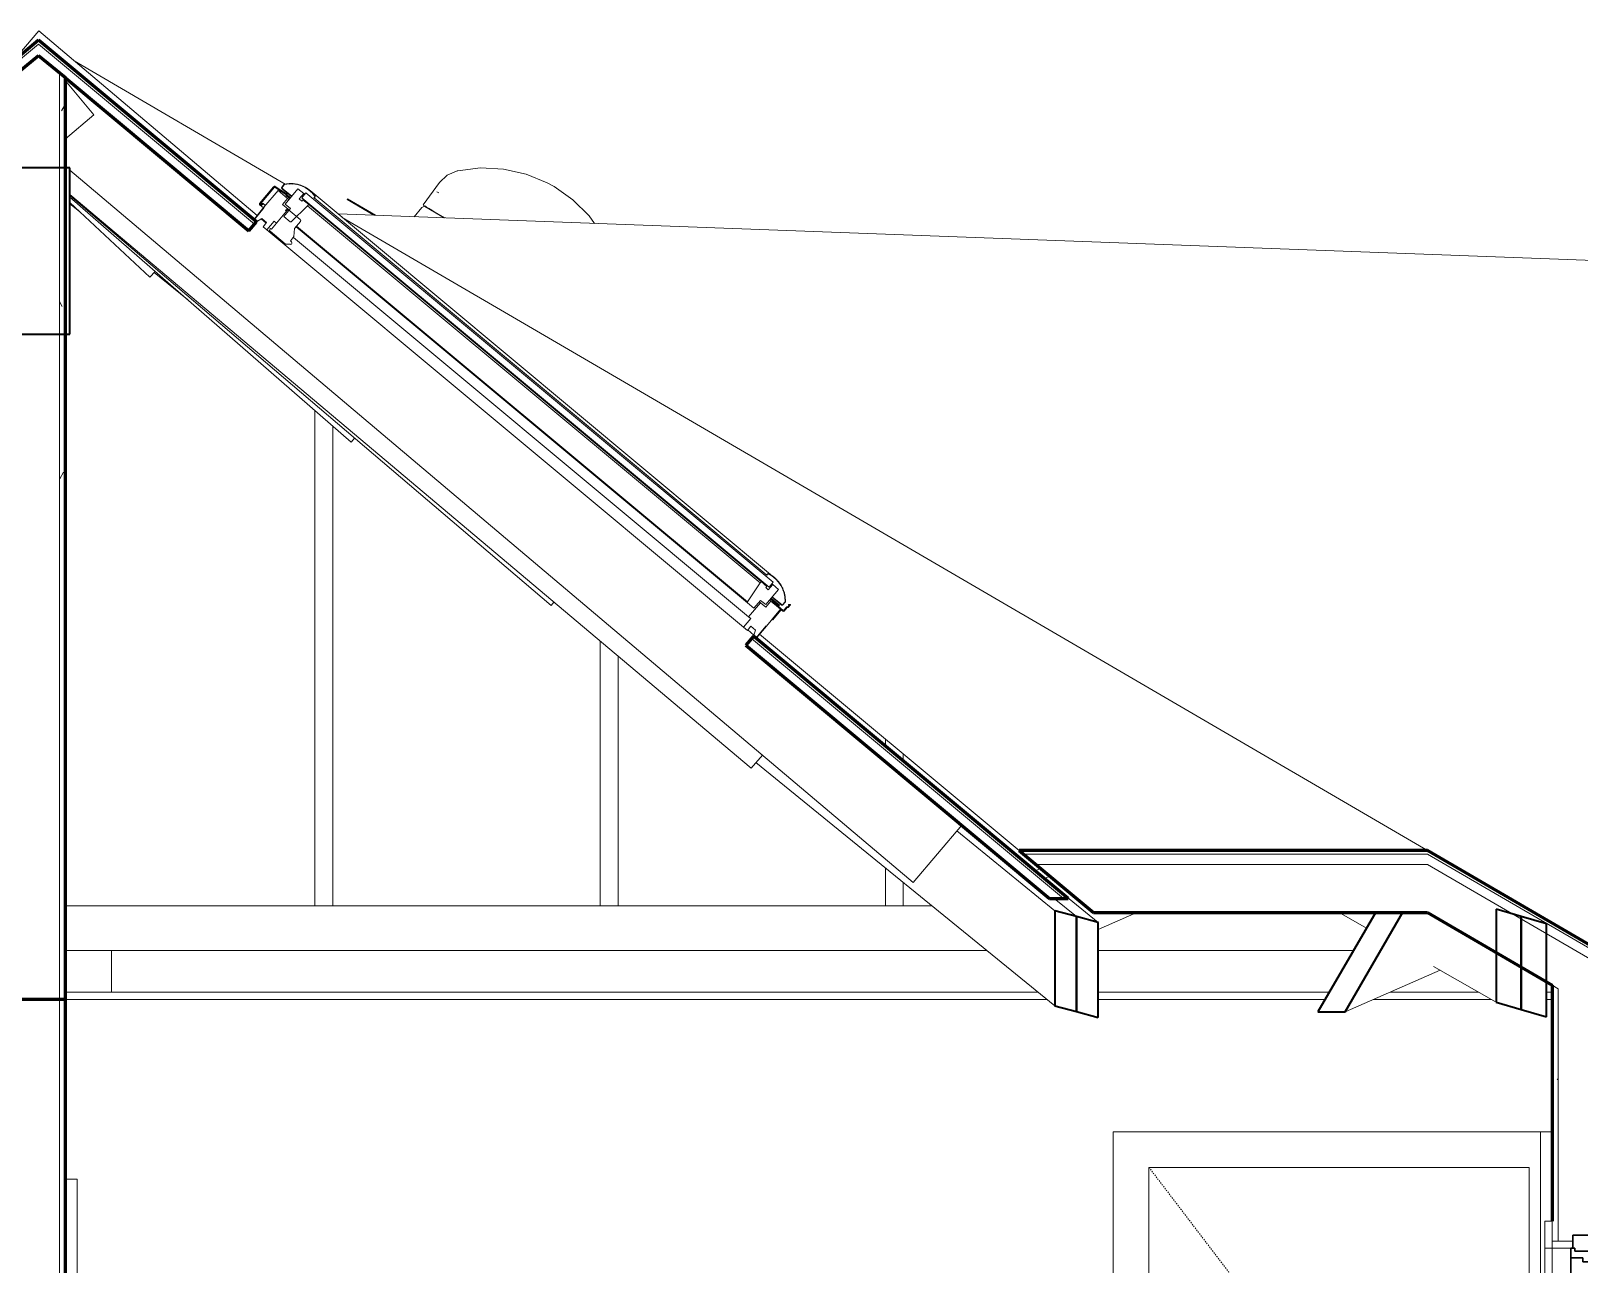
# Model space of a CAD drawing. Header units: inches. Extents: x 94 to 2128, y -110 to 279.
# Drawn here: x 294.4 to 424.6, y 172.4 to 276.1 of the extents above; entities that cross this region are included whole.
import ezdxf

# ---------------------------------------------------------------- set-up
doc = ezdxf.new("R2010")
doc.units = ezdxf.units.IN
doc.header["$MEASUREMENT"] = 0
doc.linetypes.add('Dash 1_16_', pattern=[0.125, 0.0625, -0.0625])
for name, color, linetype, lineweight in [('A-CLNG', 13, 'Continuous', 18), ('A-DOOR', 31, 'Continuous', 18), ('A-DOOR-FRAM', 31, 'Continuous', 9), ('A-GLAZ', 151, 'Continuous', 18), ('A-ROOF', 132, 'Continuous', 18), ('A-WALL', 113, 'Continuous', 18), ('A-WALL-PATT', 111, 'Continuous', 18), ('I-WALL', 2, 'Continuous', 18), ('S-BEAM', 12, 'Continuous', 9)]:
    doc.layers.add(name, color=color, linetype=linetype, lineweight=lineweight)
pattern_1 = [(0, (267.742, 68.948), (15.36, 3.84), [0.634, -10.886, 0.634, -10.886, -61.44]), (0, (267.742, 68.948), (15.36, 3.84), [-23.04, 0.634, -22.406, 0.634, -10.886, -26.88]), (0, (267.742, 68.948), (15.36, 3.84), [-57.6, 0.634, -7.046, 0.634, -18.566]), (120, (273.502, 70.868), (-11.00554, 11.38215), [0.634, -10.886, 0.634, -10.886, -61.44]), (120, (273.502, 70.868), (-11.00554, 11.38215), [-23.04, 0.634, -22.406, 0.634, -10.886, -26.88]), (120, (273.502, 70.868), (-11.00554, 11.38215), [-57.6, 0.634, -7.046, 0.634, -18.566]), (240, (275.422, 78.548), (-4.35446, -15.22215), [0.634, -10.886, 0.634, -10.886, -61.44]), (240, (275.422, 78.548), (-4.35446, -15.22215), [-23.04, 0.634, -22.406, 0.634, -10.886, -26.88]), (240, (275.422, 78.548), (-4.35446, -15.22215), [-57.6, 0.634, -7.046, 0.634, -18.566])]

# ---------------------------------------------------------------- blocks, each defined once
blk = doc.blocks.new('Single-Flush - 32_ x 84_-211058-Section - East_West - Looking South - Entry')
at = {"layer": 'A-DOOR', "linetype": 'Dash 1_16_', "lineweight": 9}
for p in [(388.44, 180.5), (388.44, 96.5)]:
    blk.add_line(p, (420.44, 138.5), dxfattribs=at)
at = {"layer": 'A-DOOR-FRAM'}
for p, q in [((421.38, 183.5), (385.44, 183.5)), ((385.44, 183.5), (385.44, 96.5)), ((388.44, 96.5), (388.44, 180.5)), ((388.44, 180.5), (420.44, 180.5)), ((420.44, 180.5), (420.44, 96.5))]:
    blk.add_line(p, q, dxfattribs=at)
blk = doc.blocks.new('LVL-Laminated Veneer Lumber - LVL 5_25x14-1285071-Section - East_West - Looking South - Entry')
at = {"layer": 'S-BEAM', "lineweight": 40}
for p, q in [((297.63, 264.59), (292.38, 264.59)), ((292.38, 264.59), (292.38, 250.59)), ((297.63, 250.59), (297.63, 264.59)), ((292.38, 250.59), (297.63, 250.59))]:
    blk.add_line(p, q, dxfattribs=at)
blk = doc.blocks.new('Window-skylight-VELUX_TGR_014-tubular-daylighting-rigid - VELUX TGR 014-1146481-Section - East_West - Looking South - Entry')
at = {"layer": 'A-GLAZ'}
for p, q in [((328.73, 263.36), (327.37, 261.49)), ((320.96, 261.92), (320.99, 261.98)), ((323.22, 260.61), (320.96, 261.92)), ((320.99, 261.98), (323.35, 260.6)), ((328.69, 262.49), (328.5, 262.58)), ((327.26, 261.26), (326.6, 260.48)), ((327.26, 261.26), (327.47, 261.36)), ((327.6, 261.36), (327.47, 261.36)), ((329.14, 260.39), (327.51, 261.35)), ((327.57, 261.36), (327.57, 261.36)), ((327.65, 261.31), (327.62, 261.33)), ((328.05, 261.08), (327.85, 261.19))]:
    blk.add_line(p, q, dxfattribs=at)
at = {"layer": 'A-GLAZ', "flags": 128}
for points in [[(330.28, 264.35), (332.2, 264.58), (334.13, 264.48), (336.02, 264.06), (337.81, 263.33), (338.38, 263.02)], [(328.73, 263.36), (329.39, 263.98), (330.22, 264.34), (330.28, 264.35)], [(338.38, 263.02), (339.97, 261.91), (341.34, 260.55), (341.79, 259.92)], [(327.54, 261.33), (327.39, 261.42), (327.38, 261.42)], [(327.38, 261.42), (327.52, 261.34), (327.94, 261.1), (328.61, 260.7), (329.16, 260.39)], [(327.54, 261.33), (327.4, 261.41), (327.4, 261.41)], [(327.4, 261.41), (327.54, 261.33), (327.95, 261.09), (328.63, 260.7), (329.16, 260.39)]]:
    blk.add_lwpolyline(points, dxfattribs=at)
blk = doc.blocks.new('Dimension Lumber - 2x4-585825-Section - East_West - Looking South - Entry')
at = {"layer": 'S-BEAM'}
for p, q in [((301.13, 198.75), (374.78, 198.75)), ((384.17, 198.75), (405.65, 198.75))]:
    blk.add_line(p, q, dxfattribs=at)
blk = doc.blocks.new('Dimension Lumber - 2x4-585826-Section - East_West - Looking South - Entry')
at = {"layer": 'S-BEAM'}
for p, q in [((184.36, 198.75), (205.85, 198.75)), ((215.24, 198.75), (243.81, 198.75)), ((261.81, 198.75), (267.74, 198.75)), ((285.74, 198.75), (292.76, 198.75)), ((297.26, 198.75), (301.13, 198.75)), ((301.13, 198.75), (301.13, 195.25)), ((297.26, 195.25), (301.13, 195.25))]:
    blk.add_line(p, q, dxfattribs=at)
blk = doc.blocks.new('Single-Flush - 32_ x 84_-V2-Section - East_West - Looking South - Entry')
at = {"layer": 'A-DOOR-FRAM'}
for p, q in [((421.38, 96.5), (421.38, 183.5)), ((421.38, 183.5), (422.38, 183.5))]:
    blk.add_line(p, q, dxfattribs=at)
blk = doc.blocks.new('Dimension Lumber - 2x8-1012677-Section - East_West - Looking South - Entry')
at = {"layer": 'S-BEAM'}
for p, q in [((285.74, 202.5), (292.76, 202.5)), ((297.26, 202.5), (370.17, 202.5))]:
    blk.add_line(p, q, dxfattribs=at)
blk = doc.blocks.new('Window-Awning-Andersen-400_Series - 28-3_8_ x 28-3_8_-V3-Section - East_West - Looking South - Entry')
at = {"layer": 'A-GLAZ', "lineweight": 30}
for p, q in [((428.69, 180.3), (426.94, 180.3)), ((428.44, 180.3), (428.38, 180.3)), ((428.44, 178.75), (428.44, 180.3)), ((428.44, 179.8), (428.44, 179.43)), ((428.44, 179.43), (428.44, 174.55)), ((424.1, 174.8), (424.1, 173.69)), ((428.26, 174.8), (424.1, 174.8)), ((428.26, 174.8), (424.1, 174.8)), ((428.26, 146.43), (428.26, 174.8)), ((424.1, 173.69), (423.94, 173.69)), ((423.94, 173.69), (423.94, 147.41)), ((423.94, 173.69), (424.29, 173.69)), ((424.29, 173.69), (424.29, 173.44)), ((426.49, 173.44), (424.29, 173.44)), ((425.94, 173.44), (425.94, 172.54)), ((426.6, 173.36), (425.94, 173.23)), ((426.49, 173.44), (426.49, 174.15)), ((426.49, 174.15), (428.02, 174.15)), ((426.6, 173.62), (426.6, 173.36)), ((427.44, 173.62), (426.6, 173.62)), ((427.76, 174.06), (427.44, 173.9)), ((427.44, 173.9), (427.44, 173.62)), ((427.94, 174.06), (427.76, 174.06)), ((427.94, 172.97), (427.94, 174.06)), ((428.02, 174.24), (428.02, 174.15)), ((428.02, 174.24), (428.26, 174.24)), ((428.44, 174.55), (428.26, 174.55)), ((428.44, 146.3), (428.44, 174.5)), ((424.94, 172.9), (423.94, 172.9)), ((424.94, 172.9), (424.94, 172.54)), ((425.94, 172.54), (424.94, 172.54)), ((426.67, 172.43), (425.94, 172.62)), ((426.67, 172.43), (426.67, 172.92)), ((426.67, 172.92), (427.66, 172.92)), ((427.29, 172.44), (427.29, 172.92)), ((427.66, 172.69), (427.29, 172.44)), ((427.94, 172.97), (427.66, 172.92)), ((427.66, 172.92), (427.66, 172.69)), ((424.38, 148.85), (424.94, 148.85)), ((424.38, 148.85), (424.38, 148.44)), ((424.65, 148.37), (424.9, 148.56)), ((425.94, 148.56), (424.9, 148.56)), ((425.68, 148.93), (424.94, 148.93)), ((424.94, 148.85), (424.94, 148.93)), ((425.94, 148.65), (425.68, 148.93)), ((426.67, 148.68), (425.94, 148.55)), ((425.94, 147.88), (425.94, 148.65)), ((426.67, 148.68), (426.67, 148.19)), ((427.29, 148.67), (427.29, 148.19)), ((427.66, 148.42), (427.29, 148.67)), ((424.09, 148.1), (423.94, 148.1)), ((423.94, 147.41), (424.1, 147.41)), ((423.94, 147.41), (424.29, 147.41)), ((424.09, 148.1), (424.38, 148.44)), ((424.1, 147.41), (424.1, 146.43)), ((424.29, 147.41), (424.29, 147.66)), ((426.49, 147.66), (424.29, 147.66)), ((424.65, 148.37), (424.65, 147.66)), ((426.6, 147.75), (425.94, 147.88)), ((426.49, 147.66), (426.49, 146.96)), ((426.6, 147.49), (426.6, 147.75)), ((427.44, 147.49), (426.6, 147.49)), ((426.67, 148.19), (427.66, 148.19)), ((427.44, 147.21), (427.44, 147.49)), ((427.76, 147.05), (427.44, 147.21)), ((427.66, 148.19), (427.66, 148.42)), ((427.94, 148.14), (427.66, 148.19)), ((427.94, 148.14), (427.94, 147.05)), ((424.1, 146.43), (428.26, 146.43)), ((428.26, 146.43), (424.1, 146.43)), ((426.49, 146.96), (428.02, 146.96)), ((427.94, 147.05), (427.76, 147.05)), ((428.02, 146.87), (428.02, 146.96)), ((428.02, 146.87), (428.26, 146.87)), ((428.26, 146.43), (428.26, 146.33)), ((428.26, 146.33), (428.26, 146.43)), ((428.26, 146.33), (428.44, 146.3)), ((428.76, 146.24), (428.26, 146.33)), ((428.76, 140.93), (428.76, 146.24)), ((428.44, 140.93), (426.94, 140.93)), ((428.38, 140.93), (428.76, 140.93))]:
    blk.add_line(p, q, dxfattribs=at)
at = {"layer": 'A-GLAZ', "lineweight": 9}
for p, q in [((421.76, 175.96), (421.76, 145.16)), ((422.38, 175.96), (421.76, 175.96)), ((422.38, 145.16), (422.38, 175.96)), ((422.38, 173.71), (421.76, 173.71)), ((424.1, 174.3), (422.38, 174.3)), ((422.38, 174.3), (422.38, 146.93)), ((424.1, 173.71), (422.38, 173.71)), ((423.94, 147.41), (423.94, 173.69)), ((423.94, 173.69), (424.1, 173.69)), ((424.1, 173.69), (424.1, 174.3)), ((426.67, 172.43), (426.67, 148.68)), ((426.76, 172.92), (426.76, 172.43)), ((427.2, 172.57), (426.76, 172.57)), ((426.76, 172.43), (426.76, 148.68)), ((427.2, 172.92), (427.2, 172.43)), ((427.2, 172.43), (427.2, 148.68)), ((427.29, 172.43), (427.29, 148.68)), ((426.76, 148.19), (426.76, 148.68)), ((427.2, 148.54), (426.76, 148.54)), ((427.2, 148.19), (427.2, 148.68)), ((422.38, 147.41), (421.76, 147.41)), ((424.1, 147.41), (422.38, 147.41)), ((424.1, 147.41), (423.94, 147.41)), ((424.1, 146.93), (424.1, 147.41)), ((422.38, 146.93), (424.1, 146.93)), ((421.76, 145.16), (422.38, 145.16))]:
    blk.add_line(p, q, dxfattribs=at)
blk = doc.blocks.new('Window-skylight-VELUX_VS-deck_mounted-manual-venting - C08-1273973-Section - East_West - Looking South - Entry')
at = {"layer": 'A-GLAZ'}
for p, q in [((315.65, 263.18), (315.47, 262.96)), ((315.49, 262.94), (315.68, 263.16)), ((315.15, 262.69), (313.96, 261.27)), ((315.96, 262.01), (315.15, 262.69)), ((315.48, 262.84), (315.56, 262.78)), ((315.58, 262.8), (315.5, 262.87)), ((315.54, 261.5), (315.96, 262.01)), ((315.56, 262.78), (315.58, 262.8)), ((316.28, 262.17), (315.56, 262.78)), ((316.3, 262.2), (315.58, 262.8)), ((316.82, 262.82), (315.75, 261.53)), ((316.07, 261.92), (315.96, 262.01)), ((317.31, 262.42), (316.82, 262.82)), ((316.94, 261.98), (317.31, 262.42)), ((317.16, 261.8), (316.94, 261.98)), ((317.5, 262.5), (317.15, 262.08)), ((317.15, 262.08), (356.48, 229.32)), ((317.25, 261.91), (317.16, 261.8)), ((317.74, 261.51), (317.25, 261.91)), ((317.38, 262.36), (317.31, 262.42)), ((356.82, 229.73), (317.5, 262.5)), ((356.94, 230.11), (317.85, 262.68)), ((318.17, 262.09), (318.18, 262.06)), ((318.18, 262.06), (356.27, 230.32)), ((312.22, 261.09), (312.17, 261.03)), ((312.17, 261.03), (313.14, 260.22)), ((313.16, 260.31), (312.22, 261.09)), ((313.99, 261.25), (313.14, 260.22)), ((313.14, 260.22), (313.99, 261.25)), ((313.96, 261.27), (313.16, 260.31)), ((313.96, 261.27), (313.99, 261.25)), ((313.99, 261.25), (313.96, 261.27)), ((315.85, 260.95), (314.59, 259.44)), ((315.01, 259.94), (315.99, 261.12)), ((315.99, 261.12), (315.54, 261.5)), ((316.19, 261.16), (315.64, 260.5)), ((315.75, 261.53), (316.19, 261.16)), ((315.84, 261.06), (315.79, 261)), ((315.79, 261), (315.85, 260.95)), ((316.09, 261.04), (315.99, 261.12)), ((317.02, 260.23), (316.01, 261.08)), ((316.26, 260.06), (317.64, 261.4)), ((317.64, 261.4), (317.74, 261.51)), ((355.71, 229.67), (317.64, 261.4)), ((355.8, 229.78), (317.74, 261.51)), ((313.14, 260.22), (313.34, 260.05)), ((313.34, 260.05), (313.79, 260.32)), ((313.79, 260.32), (314.18, 259.99)), ((314.18, 259.99), (313.89, 259.64)), ((313.89, 259.64), (314.22, 259.37)), ((314.22, 259.37), (314.83, 260.09)), ((314.22, 259.37), (354.33, 225.94)), ((314.53, 259.49), (314.47, 259.42)), ((314.48, 259.25), (315.75, 258.2)), ((314.59, 259.44), (314.53, 259.49)), ((314.83, 260.09), (315.01, 259.94)), ((315.64, 260.5), (316.17, 260.06)), ((316.17, 260.06), (316.26, 260.06)), ((316.49, 258.8), (316.55, 259.49)), ((316.55, 259.49), (317.03, 260.07)), ((316.68, 259.64), (354.66, 227.98)), ((354.65, 228.07), (316.71, 259.68)), ((315.82, 258.17), (316.2, 258.16)), ((316.22, 258.47), (316.49, 258.8)), ((316.28, 258.37), (316.22, 258.42)), ((316.44, 258.74), (354.75, 226.82)), ((355.71, 229.67), (354.65, 228.07)), ((355.8, 229.78), (355.71, 229.67)), ((356.28, 229.38), (355.8, 229.78)), ((356.19, 229.27), (356.28, 229.38)), ((356.27, 230.32), (356.3, 230.32)), ((356.78, 229.53), (356.41, 229.09)), ((356.48, 229.32), (356.82, 229.73)), ((356.78, 229.53), (356.7, 229.59)), ((357.26, 229.12), (356.78, 229.53)), ((354.65, 228.07), (354.66, 227.98)), ((354.66, 227.98), (355.19, 227.54)), ((355.74, 228), (354.75, 226.82)), ((355.19, 227.54), (355.74, 228.2)), ((355.74, 228), (355.64, 228.08)), ((355.74, 228.2), (356.19, 227.84)), ((356.19, 227.62), (355.74, 228)), ((356.41, 229.09), (356.19, 229.27)), ((356.19, 227.84), (357.26, 229.12)), ((356.62, 228.13), (356.19, 227.62)), ((356.62, 228.13), (356.51, 228.22)), ((357.44, 227.45), (356.62, 228.13)), ((357.44, 227.88), (356.72, 228.48)), ((356.78, 228.1), (356.73, 228.04)), ((356.73, 228.04), (357.44, 227.45)), ((357.46, 227.9), (356.74, 228.5)), ((357.67, 227.36), (356.78, 228.1)), ((357.8, 228.06), (357.62, 227.84)), ((357.64, 227.82), (357.82, 228.04)), ((354.75, 226.82), (354.94, 226.67)), ((356.25, 226.03), (357.44, 227.45)), ((357.44, 227.45), (356.74, 226.62)), ((356.8, 226.57), (357.47, 227.37)), ((357.46, 227.9), (357.44, 227.88)), ((357.44, 227.88), (357.52, 227.81)), ((357.54, 227.83), (357.46, 227.9)), ((357.53, 227.38), (357.63, 227.29)), ((357.95, 227.64), (357.72, 227.37)), ((357.74, 227.3), (357.99, 227.6)), ((357.99, 227.6), (358.06, 227.6)), ((358.17, 227.79), (358.07, 227.67)), ((358.09, 227.6), (358.26, 227.8)), ((358.14, 227.86), (358.11, 227.83)), ((358.12, 227.8), (358.17, 227.79)), ((358.25, 227.84), (358.14, 227.86)), ((354.94, 226.67), (354.33, 225.94)), ((354.33, 225.94), (354.66, 225.67)), ((354.66, 225.67), (354.95, 226.02)), ((354.95, 226.02), (355.34, 225.69)), ((355.34, 225.69), (355.16, 225.2)), ((355.36, 225.03), (356.22, 226.06)), ((356.22, 226.06), (355.36, 225.03)), ((355.45, 225.07), (356.25, 226.03)), ((356.22, 226.06), (356.25, 226.03)), ((356.25, 226.03), (356.22, 226.06)), ((356.74, 226.62), (356.8, 226.57)), ((355.16, 225.2), (355.36, 225.03)), ((355.36, 225.03), (356.34, 224.22)), ((356.39, 224.28), (355.45, 225.07)), ((356.34, 224.22), (356.39, 224.28))]:
    blk.add_line(p, q, dxfattribs=at)
at = {"layer": 'A-GLAZ', "lineweight": 30}
for p, q in [((314.8, 262.99), (313.63, 261.58)), ((313.65, 261.56), (314.82, 262.97)), ((314.89, 262.98), (315.83, 262.36)), ((315.85, 262.38), (314.9, 263)), ((315.83, 262.36), (315.9, 262.21)), ((315.93, 262.22), (315.85, 262.38)), ((315.9, 262.21), (315.93, 262.22)), ((313.88, 261.6), (313.72, 261.48)), ((313.74, 261.46), (313.9, 261.57)), ((313.9, 261.57), (313.88, 261.6))]:
    blk.add_line(p, q, dxfattribs=at)
at = {"layer": 'A-GLAZ', "lineweight": 9}
for p, q in [((316.21, 262.08), (315.85, 262.38)), ((316.14, 262.01), (315.9, 262.21)), ((316.16, 262.03), (315.93, 262.22)), ((313.64, 261.46), (313.9, 261.24)), ((314.09, 261.42), (313.9, 261.58)), ((314.09, 261.42), (313.9, 261.57)), ((357.27, 227.73), (356.58, 228.31)), ((357.29, 227.75), (356.6, 228.33)), ((357.34, 227.81), (356.64, 228.39)), ((357.27, 227.73), (357.25, 227.71)), ((357.29, 227.75), (357.27, 227.73)), ((357.34, 227.81), (357.29, 227.75))]:
    blk.add_line(p, q, dxfattribs=at)
at = {"layer": 'A-GLAZ'}
for centre, radius, start, end in [((315.74, 263.1), 0.12, 101.4417, 140.1944), ((315.74, 263.1), 0.0886, 101.4417, 140.1944), ((316.22, 260.73), 2.54, 36.9222, 101.4417), ((316.22, 260.73), 2.51, 36.9222, 101.4417), ((315.53, 262.91), 0.0824, 140.1944, 230.1944), ((315.53, 262.91), 0.0512, 140.1944, 230.1944), ((318.15, 262.18), 0.0906, 280.409, 36.9222), ((318.15, 262.18), 0.122, 280.4091, 36.9222), ((315.93, 260.99), 0.118, 50.1944, 140.1944), ((314.56, 259.34), 0.118, 140.1944, 230.1944), ((316.94, 260.14), 0.118, 320.1944, 50.1944), ((315.82, 258.29), 0.118, 230.1944, 268.1944), ((316.21, 258.27), 0.118, 268.1944, 50.1944), ((316.25, 258.45), 0.0394, 140.1944, 230.1944), ((356.39, 230.32), 0.122, 63.4667, 179.9798), ((356.39, 230.32), 0.0906, 63.4667, 179.9798), ((355.31, 228.16), 2.51, 358.9471, 63.4667), ((355.31, 228.16), 2.54, 358.9471, 63.4667), ((357.73, 228.11), 0.0886, 320.1944, 358.9471), ((357.73, 228.11), 0.12, 320.1944, 358.9471), ((357.5, 227.35), 0.0394, 50.1944, 140.1944), ((357.58, 227.87), 0.0824, 230.1944, 320.1944), ((357.58, 227.87), 0.0512, 230.1944, 320.1944), ((357.68, 227.35), 0.0787, 230.1944, 320.1944), ((357.69, 227.4), 0.0394, 230.1944, 320.1944), ((358.02, 227.58), 0.0984, 61.7314, 140.1944), ((358.08, 227.61), 0.0197, 230.1944, 320.1944), ((358.12, 227.82), 0.0197, 140.1944, 260.3923), ((358.25, 227.82), 0.0197, 320.1944, 80.1944)]:
    blk.add_arc(centre, radius, start, end, dxfattribs=at)
at = {"layer": 'A-GLAZ', "lineweight": 30}
for centre, radius, start, end in [((314.86, 262.94), 0.0805, 56.6944, 140.1944), ((314.86, 262.94), 0.0492, 56.6944, 140.1944), ((313.69, 261.53), 0.0844, 140.1944, 305.1946), ((313.69, 261.53), 0.0531, 140.1944, 305.1946)]:
    blk.add_arc(centre, radius, start, end, dxfattribs=at)
at = {"layer": 'A-GLAZ'}
for points in [[(315.72, 263.22), (315.71, 263.22), (315.69, 263.21), (315.67, 263.2), (315.66, 263.18), (315.65, 263.18)], [(315.68, 263.16), (315.68, 263.16), (315.69, 263.17), (315.71, 263.18), (315.72, 263.19), (315.73, 263.19)], [(316.57, 263.21), (316.62, 263.21), (316.67, 263.2), (316.72, 263.19)], [(357.64, 229.09), (357.66, 229.04), (357.68, 228.99), (357.69, 228.94)], [(357.82, 228.11), (357.82, 228.1), (357.82, 228.09), (357.81, 228.07), (357.8, 228.06), (357.8, 228.06)], [(357.82, 228.04), (357.83, 228.04), (357.84, 228.06), (357.85, 228.08), (357.85, 228.1), (357.85, 228.11)]]:
    blk.add_open_spline(points, degree=3, dxfattribs=at)
for points, knots in [([(316.57, 263.24), (316.48, 263.26), (316.19, 263.28), (315.91, 263.25), (315.72, 263.22)], [0.6997175, 0.6997175, 0.6997175, 0.6997175, 0.8, 1, 1, 1, 1]), ([(316.13, 263.23), (316.18, 263.24), (316.26, 263.24), (316.34, 263.23), (316.36, 263.23)], [0.14536888, 0.14536888, 0.14536888, 0.14536888, 0.2, 0.22739271, 0.22739271, 0.22739271, 0.22739271]), ([(317.5, 262.92), (317.46, 262.94), (317.34, 263.01), (317.13, 263.11), (316.9, 263.17), (316.77, 263.21), (316.73, 263.22)], [0.3546304, 0.3546304, 0.3546304, 0.3546304, 0.4, 0.5, 0.6, 0.6447382, 0.6447382, 0.6447382, 0.6447382]), ([(315.47, 262.96), (315.47, 262.95), (315.46, 262.95), (315.46, 262.93), (315.45, 262.92), (315.45, 262.91), (315.45, 262.9), (315.45, 262.9), (315.45, 262.89), (315.46, 262.88), (315.46, 262.87), (315.46, 262.87), (315.47, 262.86), (315.48, 262.85), (315.48, 262.84)], [0, 0, 0, 0, 0.166667, 0.25, 0.333333, 0.416667, 0.458333, 0.5, 0.583333, 0.666667, 0.708333, 0.75, 0.833333, 1, 1, 1, 1]), ([(315.5, 262.87), (315.5, 262.87), (315.49, 262.88), (315.49, 262.88), (315.49, 262.89), (315.48, 262.9), (315.48, 262.9), (315.48, 262.91), (315.48, 262.92), (315.49, 262.92), (315.49, 262.93), (315.49, 262.94), (315.49, 262.94)], [0, 0, 0, 0, 0.166667, 0.25, 0.333333, 0.416667, 0.5, 0.583333, 0.666667, 0.75, 0.833333, 1, 1, 1, 1]), ([(318.25, 262.25), (318.14, 262.41), (317.94, 262.62), (317.71, 262.79), (317.63, 262.84)], [0, 0, 0, 0, 0.2, 0.3023681, 0.3023681, 0.3023681, 0.3023681]), ([(317.83, 262.66), (317.83, 262.65), (317.87, 262.62), (317.92, 262.58), (317.95, 262.54)], [0.79429135, 0.79429135, 0.79429135, 0.79429135, 0.8, 0.85463112, 0.85463112, 0.85463112, 0.85463112]), ([(318.18, 262.06), (318.19, 262.06), (318.21, 262.07), (318.23, 262.09), (318.25, 262.11), (318.27, 262.13), (318.27, 262.15), (318.28, 262.17), (318.28, 262.18), (318.27, 262.2), (318.27, 262.21), (318.27, 262.23), (318.26, 262.25), (318.25, 262.25)], [0, 0, 0, 0, 0.125, 0.25, 0.375, 0.5, 0.5625, 0.625, 0.6875, 0.75, 0.8125, 0.875, 1, 1, 1, 1]), ([(356.45, 230.43), (356.44, 230.43), (356.42, 230.44), (356.4, 230.44), (356.39, 230.44), (356.37, 230.44), (356.35, 230.43), (356.34, 230.43), (356.32, 230.42), (356.3, 230.4), (356.28, 230.38), (356.27, 230.35), (356.27, 230.33), (356.27, 230.32)], [-1, -1, -1, -1, -0.875, -0.8125, -0.75, -0.6875, -0.625, -0.5625, -0.5, -0.375, -0.25, -0.125, 0, 0, 0, 0]), ([(357.14, 229.92), (357.14, 229.92), (357.07, 229.99), (356.86, 230.19), (356.62, 230.34), (356.45, 230.43)], [-0.3023745, -0.3023745, -0.3023745, -0.3023745, -0.3, -0.2, 0, 0, 0, 0]), ([(356.78, 230.19), (356.82, 230.16), (356.87, 230.12), (356.91, 230.08), (356.92, 230.08)], [-0.85463112, -0.85463112, -0.85463112, -0.85463112, -0.8, -0.79429135, -0.79429135, -0.79429135, -0.79429135]), ([(357.67, 229.1), (357.65, 229.14), (357.6, 229.27), (357.49, 229.47), (357.35, 229.67), (357.27, 229.77), (357.24, 229.81)], [-0.6447382, -0.6447382, -0.6447382, -0.6447382, -0.6, -0.5, -0.4, -0.3546456, -0.3546456, -0.3546456, -0.3546456]), ([(357.85, 228.11), (357.85, 228.3), (357.83, 228.59), (357.75, 228.86), (357.72, 228.95)], [-1, -1, -1, -1, -0.8, -0.6997175, -0.6997175, -0.6997175, -0.6997175]), ([(357.75, 228.75), (357.75, 228.72), (357.77, 228.65), (357.78, 228.57), (357.79, 228.52)], [-0.22739271, -0.22739271, -0.22739271, -0.22739271, -0.2, -0.14536888, -0.14536888, -0.14536888, -0.14536888]), ([(357.52, 227.81), (357.53, 227.8), (357.54, 227.8), (357.55, 227.79), (357.56, 227.79), (357.57, 227.79), (357.58, 227.79), (357.58, 227.79), (357.59, 227.79), (357.6, 227.79), (357.61, 227.79), (357.62, 227.8), (357.63, 227.81), (357.64, 227.81), (357.64, 227.82)], [-1, -1, -1, -1, -0.833333, -0.75, -0.666667, -0.625, -0.583333, -0.5, -0.458333, -0.416667, -0.333333, -0.25, -0.166667, 0, 0, 0, 0]), ([(357.62, 227.84), (357.61, 227.84), (357.61, 227.83), (357.6, 227.83), (357.59, 227.82), (357.59, 227.82), (357.58, 227.82), (357.57, 227.82), (357.57, 227.82), (357.56, 227.82), (357.55, 227.83), (357.55, 227.83), (357.54, 227.83)], [-1, -1, -1, -1, -0.833333, -0.75, -0.666667, -0.583333, -0.5, -0.416667, -0.333333, -0.25, -0.166667, 0, 0, 0, 0])]:
    blk.add_open_spline(points, degree=3, knots=knots, dxfattribs=at)
at = {"layer": 'A-GLAZ', "lineweight": 9}
for points, knots in [([(314.9, 263), (314.9, 263.01), (314.89, 263.01), (314.88, 263.01), (314.87, 263.02), (314.86, 263.02), (314.85, 263.02), (314.84, 263.01), (314.83, 263.01), (314.81, 263), (314.8, 262.99), (314.8, 262.99)], [0, 0, 0, 0, 0.166667, 0.25, 0.333333, 0.416667, 0.5, 0.583333, 0.666667, 0.833333, 1, 1, 1, 1]), ([(314.82, 262.97), (314.82, 262.97), (314.83, 262.98), (314.84, 262.98), (314.85, 262.98), (314.85, 262.98), (314.86, 262.98), (314.86, 262.98), (314.87, 262.98), (314.88, 262.98), (314.88, 262.98), (314.89, 262.98)], [0, 0, 0, 0, 0.166667, 0.333333, 0.416667, 0.5, 0.583333, 0.666667, 0.75, 0.833333, 1, 1, 1, 1]), ([(313.63, 261.58), (313.62, 261.58), (313.61, 261.57), (313.61, 261.55), (313.61, 261.54), (313.61, 261.53), (313.61, 261.52), (313.61, 261.51), (313.61, 261.5), (313.62, 261.49), (313.62, 261.48), (313.63, 261.47), (313.63, 261.47)], [0, 0, 0, 0, 0.0833333, 0.1666667, 0.2083333, 0.25, 0.2916667, 0.3333333, 0.375, 0.4166667, 0.4583333, 0.5, 0.5, 0.5, 0.5]), ([(313.64, 261.46), (313.64, 261.46), (313.64, 261.46), (313.65, 261.45), (313.66, 261.45), (313.67, 261.45), (313.68, 261.44), (313.69, 261.44), (313.7, 261.44), (313.71, 261.45), (313.73, 261.45), (313.73, 261.46), (313.74, 261.46)], [0.5454539, 0.5454539, 0.5454539, 0.5454539, 0.5833333, 0.625, 0.6666667, 0.7083333, 0.75, 0.7916667, 0.8333333, 0.875, 0.9166667, 1, 1, 1, 1])]:
    blk.add_open_spline(points, degree=3, knots=knots, dxfattribs=at)
for points in [[(313.64, 261.55), (313.65, 261.56), (313.65, 261.56), (313.65, 261.56)], [(313.72, 261.48), (313.72, 261.48), (313.71, 261.48), (313.71, 261.48)]]:
    blk.add_open_spline(points, degree=3, dxfattribs=at)
blk = doc.blocks.new('Single-Flush - 30_ x 80_-132414-Section - East_West - Looking South - Entry')
at = {"layer": 'A-DOOR-FRAM'}
for p, q in [((297.26, 179.5), (298.26, 179.5)), ((298.26, 179.5), (298.26, 96.5))]:
    blk.add_line(p, q, dxfattribs=at)
blk = doc.blocks.new('Dimension Lumber - 2x8-1285202-Section - East_West - Looking South - Entry')
at = {"layer": 'S-BEAM'}
for p, q in [((404.45, 201.93), (406.74, 200.62)), ((412.39, 197.39), (417.65, 194.39))]:
    blk.add_line(p, q, dxfattribs=at)
at = {"layer": 'S-BEAM', "lineweight": 40}
for p, q in [((419.77, 201.6), (417.65, 202.21)), ((417.65, 202.21), (417.65, 194.39)), ((419.77, 193.78), (419.77, 201.6)), ((417.65, 194.39), (419.77, 193.78))]:
    blk.add_line(p, q, dxfattribs=at)
blk = doc.blocks.new('Dimension Lumber - 2x8-1285091-Section - East_West - Looking South - Entry')
at = {"layer": 'S-BEAM'}
for p, q in [((298.46, 260.9), (297.63, 261.57)), ((307.52, 253.52), (304.73, 255.79)), ((380.51, 194.09), (355.37, 214.55)), ((372.27, 208.8), (380.51, 202.09)), ((382.34, 201.6), (380.45, 203.13))]:
    blk.add_line(p, q, dxfattribs=at)
at = {"layer": 'S-BEAM', "lineweight": 40}
for p, q in [((382.34, 201.6), (380.51, 202.09)), ((380.51, 202.09), (380.51, 194.09)), ((382.34, 193.6), (382.34, 201.6)), ((380.51, 194.09), (382.34, 193.6))]:
    blk.add_line(p, q, dxfattribs=at)
blk = doc.blocks.new('Dimension Lumber - 2x8-1289486-Section - East_West - Looking South - Entry')
at = {"layer": 'S-BEAM'}
for p, q in [((292.79, 273.48), (295.01, 276.11)), ((295.01, 276.11), (313.39, 260.58)), ((292.76, 268.52), (290.59, 270.35)), ((297.41, 264.59), (297.26, 264.72)), ((368.61, 204.46), (297.63, 264.4)), ((313.74, 260.29), (314.15, 259.94)), ((354.69, 225.71), (355.19, 225.28)), ((356.38, 224.28), (365.15, 216.88)), ((372.69, 209.29), (368.61, 204.46))]:
    blk.add_line(p, q, dxfattribs=at)
blk = doc.blocks.new('Dimension Lumber - 2x8-1293426-Section - East_West - Looking South - Entry')
at = {"layer": 'S-BEAM'}
for p, q in [((354.97, 214.07), (297.63, 262.34)), ((355.91, 215.19), (354.97, 214.07))]:
    blk.add_line(p, q, dxfattribs=at)
blk = doc.blocks.new('Dimension Lumber - 2x8-1293427-Section - East_West - Looking South - Entry')
at = {"layer": 'S-BEAM'}
for p, q in [((338.14, 227.78), (297.63, 262.27)), ((338.37, 228.04), (338.14, 227.78))]:
    blk.add_line(p, q, dxfattribs=at)
blk = doc.blocks.new('Dimension Lumber - 2x8-1293428-Section - East_West - Looking South - Entry')
at = {"layer": 'S-BEAM'}
for p, q in [((321.3, 241.52), (297.63, 262.13)), ((321.6, 241.87), (321.3, 241.52))]:
    blk.add_line(p, q, dxfattribs=at)
blk = doc.blocks.new('Dimension Lumber - 2x8-1293429-Section - East_West - Looking South - Entry')
at = {"layer": 'S-BEAM'}
for p, q in [((304.36, 255.39), (297.63, 261.67)), ((304.81, 255.88), (304.36, 255.39))]:
    blk.add_line(p, q, dxfattribs=at)
blk = doc.blocks.new('Dimension Lumber - 2x8-1285094-Section - East_West - Looking South - Entry')
at = {"layer": 'S-BEAM'}
for p, q in [((384.17, 201.11), (380.21, 204.33)), ((380.45, 203.13), (382.34, 201.6))]:
    blk.add_line(p, q, dxfattribs=at)
at = {"layer": 'S-BEAM', "lineweight": 40}
for p, q in [((384.17, 201.11), (382.34, 201.6)), ((382.34, 201.6), (382.34, 193.6)), ((384.17, 193.11), (384.17, 201.11)), ((382.34, 193.6), (384.17, 193.11))]:
    blk.add_line(p, q, dxfattribs=at)
blk = doc.blocks.new('Dimension Lumber - 2x8-1285095-Section - East_West - Looking South - Entry')
at = {"layer": 'S-BEAM', "lineweight": 40}
for p, q in [((421.89, 200.99), (419.77, 201.6)), ((419.77, 201.6), (419.77, 193.78)), ((421.89, 193.17), (421.89, 200.99)), ((419.77, 193.78), (421.89, 193.17))]:
    blk.add_line(p, q, dxfattribs=at)
blk = doc.blocks.new('Dimension Lumber - 2x8-1285476-Section - East_West - Looking South - Entry')
at = {"layer": 'S-BEAM'}
for p, q in [((297.26, 271.91), (299.65, 269.04)), ((297.26, 267.04), (299.65, 269.04)), ((216.4, 199.66), (292.38, 262.98)), ((216.4, 199.66), (215.94, 200.2))]:
    blk.add_line(p, q, dxfattribs=at)
blk = doc.blocks.new('Dimension Lumber - 2x8-1287003-Section - East_West - Looking South - Entry')
at = {"layer": 'S-BEAM'}
for p, q in [((379.32, 205.65), (378.86, 205.45)), ((379.65, 204.79), (380.1, 204.99)), ((387.43, 201.93), (384.17, 200.51))]:
    blk.add_line(p, q, dxfattribs=at)
blk = doc.blocks.new('Dimension Lumber - 2x8-1287004-Section - East_West - Looking South - Entry')
at = {"layer": 'S-BEAM', "lineweight": 40}
for p, q in [((407.52, 201.97), (402.65, 193.58)), ((404.94, 193.58), (409.81, 201.97)), ((409.81, 201.97), (407.52, 201.97)), ((402.65, 193.58), (404.94, 193.58))]:
    blk.add_line(p, q, dxfattribs=at)
at = {"layer": 'S-BEAM'}
blk.add_line((412.94, 197.08), (404.94, 193.58), dxfattribs=at)
blk = doc.blocks.new('Dimension Lumber - 2x4-V9-Section - East_West - Looking South - Entry')
at = {"layer": 'S-BEAM'}
for p, q in [((318.26, 244.17), (318.26, 202.5)), ((319.76, 242.86), (319.76, 202.5))]:
    blk.add_line(p, q, dxfattribs=at)
blk = doc.blocks.new('Dimension Lumber - 2x4-V10-Section - East_West - Looking South - Entry')
at = {"layer": 'S-BEAM'}
for p, q in [((342.26, 224.77), (342.26, 202.5)), ((343.76, 223.51), (343.76, 202.5))]:
    blk.add_line(p, q, dxfattribs=at)
blk = doc.blocks.new('Dimension Lumber - 2x4-V11-Section - East_West - Looking South - Entry')
at = {"layer": 'S-BEAM'}
for p, q in [((366.26, 216.53), (366.26, 215.95)), ((367.76, 215.28), (367.76, 214.7)), ((366.26, 205.69), (366.26, 202.5)), ((367.76, 204.47), (367.76, 202.5))]:
    blk.add_line(p, q, dxfattribs=at)

msp = doc.modelspace()

# ---------------------------------------------------------------- hatches: boundary and pattern name
at = {"layer": 'A-WALL-PATT', "lineweight": 9}
h = msp.add_hatch(dxfattribs=at)
h.set_pattern_fill('FP_2', color=256, style=0, pattern_type=2)
h.set_pattern_definition(pattern_1)
h.paths.add_polyline_path([(297.25741, 96.5), (297.25741, 272.14937), (296.75741, 272.56604), (296.75741, 96.5)], flags=0)
h = msp.add_hatch(dxfattribs=at)
h.set_pattern_fill('FP_2', color=256, style=0, pattern_type=2)
h.set_pattern_definition(pattern_1)
h.paths.add_polyline_path([(422.60169, 96.5), (422.88241, 96.5), (422.88241, 146.92969), (422.38241, 146.92969), (422.38241, 96.5)], flags=0)
h.paths.add_polyline_path([(422.60169, 174.30469), (422.88241, 174.30469), (422.88241, 195.52266), (422.38241, 195.81433), (422.38241, 174.30469)], flags=0)
h = msp.add_hatch(dxfattribs=at)
h.set_pattern_fill('FP_2', color=256, style=0, pattern_type=2)
h.set_pattern_definition(pattern_1)
h.paths.add_polyline_path([(297.25741, 96.5), (297.25741, 194.625), (296.75741, 194.625), (296.75741, 96.5)], flags=0)

# ---------------------------------------------------------------- linework, layer by layer
at = {"layer": 'A-CLNG'}
for p, q in [((379.84557, 194.625), (297.25741, 194.625)), ((301.13241, 195.25), (379.078, 195.25)), ((384.1697, 195.25), (403.62211, 195.25)), ((403.25935, 194.625), (384.1697, 194.625)), ((417.22845, 194.625), (407.32924, 194.625)), ((408.75809, 195.25), (416.13555, 195.25)), ((421.88774, 195.25), (422.38241, 195.25)), ((422.38241, 194.625), (421.88774, 194.625))]:
    msp.add_line(p, q, dxfattribs=at)
at = {"layer": 'A-ROOF', "lineweight": 60}
for p, q in [((295.00741, 275.32608), (208.37392, 203.1315)), ((313.34071, 260.04833), (295.00741, 275.32608)), ((297.25741, 272.14937), (312.70052, 259.28011)), ((312.70052, 259.28011), (313.34071, 260.04833)), ((355.16075, 225.1983), (354.52057, 224.43008)), ((354.52057, 224.43008), (380.07886, 203.1315)), ((381.64091, 203.1315), (355.16075, 225.1983)), ((411.89142, 207.14374), (377.52402, 207.14374)), ((377.52402, 207.14374), (383.77562, 201.93408)), ((456.38241, 181.19066), (411.89142, 207.14374)), ((380.07886, 203.1315), (381.64091, 203.1315)), ((383.77562, 201.93408), (411.89142, 201.93408)), ((411.89142, 201.93408), (422.38241, 195.81433))]:
    msp.add_line(p, q, dxfattribs=at)
at = {"layer": 'A-ROOF'}
for p, q in [((208.76443, 203.1315), (295.00741, 275.00065)), ((295.00741, 275.00065), (313.18066, 259.85628)), ((297.99381, 273.58401), (315.76494, 263.21752)), ((312.84347, 261.0442), (313.39265, 260.58655)), ((434.17125, 256.47616), (320.19849, 260.71988)), ((320.55285, 260.42458), (411.89142, 207.14374)), ((355.00071, 225.00624), (381.2504, 203.1315)), ((355.68078, 225.34644), (377.52402, 207.14374)), ((377.87133, 206.85432), (411.89142, 206.85432)), ((378.91327, 205.98604), (411.89142, 205.98604)), ((411.89142, 206.85432), (456.38241, 180.90124)), ((411.89142, 205.98604), (456.38241, 180.03296))]:
    msp.add_line(p, q, dxfattribs=at)
at = {"layer": 'A-WALL'}
for p, q in [((296.75741, 272.56604), (296.75741, 96.5)), ((422.88241, 195.52266), (422.38241, 195.81433)), ((422.88241, 174.30469), (422.88241, 195.52266))]:
    msp.add_line(p, q, dxfattribs=at)
at = {"layer": 'A-WALL', "lineweight": 60}
msp.add_line((422.38241, 195.81433), (422.38241, 175.96094), dxfattribs=at)
at = {"layer": 'I-WALL', "lineweight": 60}
for p, q in [((295.00741, 274.02437), (292.75741, 272.14937)), ((297.25741, 272.14937), (295.00741, 274.02437)), ((297.25741, 96.5), (297.25741, 272.14937)), ((297.25741, 194.625), (293.25741, 194.625))]:
    msp.add_line(p, q, dxfattribs=at)

# ---------------------------------------------------------------- block references
at = {"layer": 'A-DOOR'}
for name in ['Single-Flush - 32_ x 84_-211058-Section - East_West - Looking South - Entry', 'Single-Flush - 32_ x 84_-V2-Section - East_West - Looking South - Entry', 'Single-Flush - 30_ x 80_-132414-Section - East_West - Looking South - Entry']:
    msp.add_blockref(name, (0, 0), dxfattribs=at)
at = {"layer": 'A-GLAZ'}
for name in ['Window-skylight-VELUX_TGR_014-tubular-daylighting-rigid - VELUX TGR 014-1146481-Section - East_West - Looking South - Entry', 'Window-skylight-VELUX_VS-deck_mounted-manual-venting - C08-1273973-Section - East_West - Looking South - Entry', 'Window-Awning-Andersen-400_Series - 28-3_8_ x 28-3_8_-V3-Section - East_West - Looking South - Entry']:
    msp.add_blockref(name, (0, 0), dxfattribs=at)
at = {"layer": 'S-BEAM'}
for name in ['Dimension Lumber - 2x8-1289486-Section - East_West - Looking South - Entry', 'Dimension Lumber - 2x8-1285476-Section - East_West - Looking South - Entry', 'LVL-Laminated Veneer Lumber - LVL 5_25x14-1285071-Section - East_West - Looking South - Entry', 'Dimension Lumber - 2x8-1293426-Section - East_West - Looking South - Entry', 'Dimension Lumber - 2x8-1293427-Section - East_West - Looking South - Entry', 'Dimension Lumber - 2x8-1293428-Section - East_West - Looking South - Entry', 'Dimension Lumber - 2x8-1293429-Section - East_West - Looking South - Entry', 'Dimension Lumber - 2x8-1285091-Section - East_West - Looking South - Entry', 'Dimension Lumber - 2x4-V9-Section - East_West - Looking South - Entry', 'Dimension Lumber - 2x4-V10-Section - East_West - Looking South - Entry', 'Dimension Lumber - 2x4-V11-Section - East_West - Looking South - Entry', 'Dimension Lumber - 2x8-1287003-Section - East_West - Looking South - Entry', 'Dimension Lumber - 2x8-1285094-Section - East_West - Looking South - Entry', 'Dimension Lumber - 2x8-1012677-Section - East_West - Looking South - Entry', 'Dimension Lumber - 2x8-1287004-Section - East_West - Looking South - Entry', 'Dimension Lumber - 2x8-1285202-Section - East_West - Looking South - Entry', 'Dimension Lumber - 2x8-1285095-Section - East_West - Looking South - Entry', 'Dimension Lumber - 2x4-585826-Section - East_West - Looking South - Entry', 'Dimension Lumber - 2x4-585825-Section - East_West - Looking South - Entry']:
    msp.add_blockref(name, (0, 0), dxfattribs=at)

doc.saveas('drawing.dxf')
